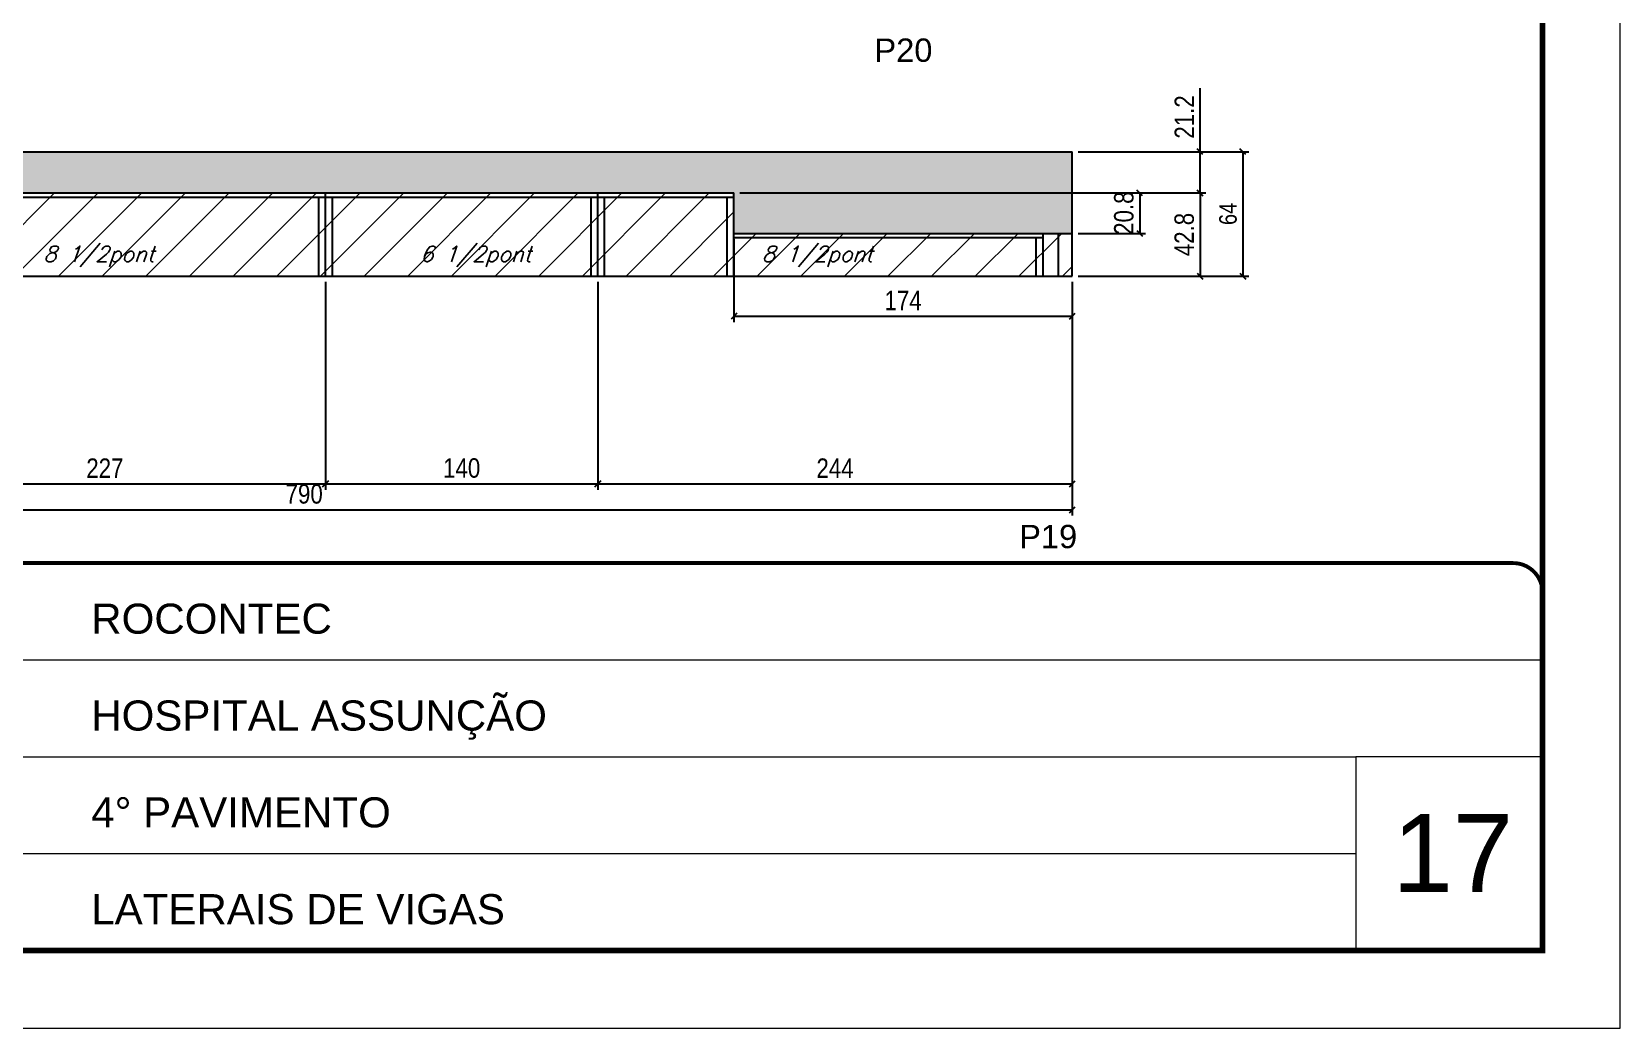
# Model space of a CAD drawing. Extents: x -20960 to -5926, y -2106 to 21915.
# Drawn here: x -11539 to -10722, y 16271 to 16784 of the extents above; entities that cross this region are included whole.
import ezdxf

# ---------------------------------------------------------------- set-up
doc = ezdxf.new("R2010")
doc.units = 0
doc.linetypes.add('CONTINUO', pattern=[0])
doc.linetypes.add('DASHED', pattern=[0.75, 0.5, -0.25])
for name, color, linetype in [('5', 5, 'Continuous'), ('COTA', 241, 'Continuous'), ('Painéis', 200, 'Continuous'), ('SARR_2.2x7', 40, 'Continuous'), ('SARR_3.5x7', 81, 'Continuous'), ('texto', 7, 'Continuous')]:
    doc.layers.add(name, color=color, linetype=linetype)
for name, color, linetype, lineweight in [('CARIMBO', 255, 'Continuous', 9), ('Folhas', 255, 'Continuous', 9), ('Hachura', 251, 'Continuous', 9), ('SARRAFO DE PRESSAO', 251, 'DASHED', 9)]:
    doc.layers.add(name, color=color, linetype=linetype, lineweight=lineweight)
doc.styles.add('ARIAL', font='arial.ttf')
doc.styles.add('COTA TECNICA', font='techl___.ttf', dxfattribs={"height": 10})
doc.styles.add('COTA TECNICA-50', font='techl___.ttf', dxfattribs={"height": 9})
doc.styles.add('Romans', font='romans.shx')
doc.styles.get("Standard").update_dxf_attribs({"font": 'arial.ttf'})
doc.dimstyles.new('COTA PAINEL-50', dxfattribs={"dimtxt": 9, "dimasz": 3, "dimexe": 3, "dimexo": 3, "dimgap": 3, "dimtad": 1, "dimdec": 1, "dimzin": 12, "dimdsep": 46, "dimtxsty": 'COTA TECNICA-50', "dimblk1": 'OBLIQUE', "dimblk2": 'OBLIQUE', "dimsah": 1, "dimcen": 0.9, "dimclrd": 4, "dimclre": 4, "dimclrt": 240, "dimadec": 1, "dimazin": 3, "dimtfac": 1, "dimtdec": 1, "dimtmove": 0, "dimatfit": 3, "dimfxl": 1, "dimtolj": 1, "dimtzin": 12, "dimarcsym": 0})
doc.dimstyles.new('PAINEL', dxfattribs={"dimtxt": 10, "dimasz": 3, "dimexe": 3, "dimexo": 3, "dimgap": 3, "dimtad": 1, "dimdec": 1, "dimzin": 12, "dimdsep": 46, "dimtxsty": 'COTA TECNICA', "dimblk1": 'OBLIQUE', "dimblk2": 'OBLIQUE', "dimsah": 1, "dimcen": 0.9, "dimclrd": 4, "dimclre": 4, "dimclrt": 240, "dimadec": 1, "dimazin": 3, "dimtfac": 1, "dimtdec": 1, "dimtmove": 0, "dimatfit": 3, "dimfxl": 1, "dimtolj": 1, "dimtzin": 12, "dimarcsym": 0})

# ---------------------------------------------------------------- blocks, each defined once
blk = doc.blocks.new('9999999999')
at = {"color": 30, "linetype": 'CONTINUO'}
for p, q in [((98564.56, 34379.64), (99583.98, 34379.64)), ((98564.56, 34329.83), (99487.98, 34329.83)), ((99583.98, 34329.83), (99487.98, 34329.83)), ((99487.98, 34329.83), (99487.98, 34230.21)), ((98564.56, 34280.02), (99487.98, 34280.02))]:
    blk.add_line(p, q, dxfattribs=at)
at = {"color": 30, "linetype": 'CONTINUO', "const_width": 2}
blk.add_lwpolyline([(99583.98, 34230.21), (99583.98, 34414.45, 0.414214), (99568.98, 34429.45), (98228.98, 34429.45, 0.414214), (98213.98, 34414.45), (98213.98, 34245.21, 0.414214), (98228.98, 34230.21), (99583.98, 34230.21)], format="xyb", dxfattribs=at)
at = {"layer": 'Folhas'}
blk.add_lwpolyline([(98138.98, 34190.21), (99623.98, 34190.21), (99623.98, 35240.21), (98138.98, 35240.21)], close=True, dxfattribs=at)
at = {"layer": 'Folhas', "color": 30, "const_width": 3}
blk.add_lwpolyline([(98213.98, 34230.21), (99583.98, 34230.21), (99583.98, 35200.21), (98213.98, 35200.21)], close=True, dxfattribs=at)
at = {"color": 7, "linetype": 'Continuous', "ltscale": 5, "style": 'ARIAL'}
for s, height, p in [('ROCONTEC', 15.483, (98837.68, 34393.13)), ('HOSPITAL ASSUNÇÃO', 15.4829, (98837.68, 34343.32)), ('4° PAVIMENTO', 15.4829, (98837.68, 34293.51)), ('LATERAIS DE VIGAS', 15.4829, (98837.68, 34243.7))]:
    blk.add_text(s, height=height, dxfattribs=at).set_placement(p)
blk = doc.blocks.new('_Oblique')
at = {"color": 0, "linetype": 'ByBlock', "lineweight": -2}
blk.add_line((-0.5, -0.5), (0.5, 0.5), dxfattribs=at)
blk = doc.blocks.new('*D594')
at = {"layer": 'COTA', "color": 4, "lineweight": -2, "ltscale": 25, "transparency": 16777216}
for p, q in [((-11387.79, 16654.95), (-11387.79, 16548.11)), ((-11614.79, 16589.95), (-11614.79, 16548.11)), ((-11614.79, 16551.11), (-11387.79, 16551.11))]:
    blk.add_line(p, q, dxfattribs=at)
at = {"layer": 'Defpoints', "color": 0, "ltscale": 25, "transparency": 16777216}
for p in [(-11387.79, 16657.95), (-11614.79, 16592.95), (-11387.79, 16551.11)]:
    blk.add_point(p, dxfattribs=at)
at = {"layer": 'COTA', "color": 4, "lineweight": -2, "ltscale": 25, "transparency": 16777216, "xscale": 3, "yscale": 3, "zscale": 3, "rotation": 180}
blk.add_blockref('_Oblique', (-11614.79, 16551.11), dxfattribs=at)
at = {"layer": 'COTA', "color": 4, "lineweight": -2, "ltscale": 25, "transparency": 16777216, "xscale": 3, "yscale": 3, "zscale": 3}
blk.add_blockref('_Oblique', (-11387.79, 16551.11), dxfattribs=at)
at = {"layer": 'COTA', "color": 240, "ltscale": 25, "transparency": 16777216, "insert": (-11501.29, 16559.18), "char_height": 10, "attachment_point": 5, "style": 'COTA TECNICA'}
blk.add_mtext('\\A1;227', dxfattribs=at)
blk = doc.blocks.new('*D595')
at = {"layer": 'COTA', "color": 4, "lineweight": -2, "ltscale": 25, "transparency": 16777216}
for p, q in [((-11387.79, 16654.95), (-11387.79, 16548.11)), ((-11247.79, 16654.95), (-11247.79, 16548.11)), ((-11387.79, 16551.11), (-11247.79, 16551.11))]:
    blk.add_line(p, q, dxfattribs=at)
at = {"layer": 'Defpoints', "color": 0, "ltscale": 25, "transparency": 16777216}
for p in [(-11387.79, 16657.95), (-11247.79, 16657.95), (-11247.79, 16551.11)]:
    blk.add_point(p, dxfattribs=at)
at = {"layer": 'COTA', "color": 4, "lineweight": -2, "ltscale": 25, "transparency": 16777216, "xscale": 3, "yscale": 3, "zscale": 3, "rotation": 180}
blk.add_blockref('_Oblique', (-11387.79, 16551.11), dxfattribs=at)
at = {"layer": 'COTA', "color": 4, "lineweight": -2, "ltscale": 25, "transparency": 16777216, "xscale": 3, "yscale": 3, "zscale": 3}
blk.add_blockref('_Oblique', (-11247.79, 16551.11), dxfattribs=at)
at = {"layer": 'COTA', "color": 240, "ltscale": 25, "transparency": 16777216, "insert": (-11317.79, 16559.21), "char_height": 10, "attachment_point": 5, "style": 'COTA TECNICA'}
blk.add_mtext('\\A1;140', dxfattribs=at)
blk = doc.blocks.new('*D596')
at = {"layer": 'COTA', "color": 4, "lineweight": -2, "ltscale": 25, "transparency": 16777216}
for p, q in [((-11247.79, 16654.95), (-11247.79, 16548.11)), ((-11003.79, 16654.95), (-11003.79, 16548.11)), ((-11247.79, 16551.11), (-11003.79, 16551.11))]:
    blk.add_line(p, q, dxfattribs=at)
at = {"layer": 'Defpoints', "color": 0, "ltscale": 25, "transparency": 16777216}
for p in [(-11247.79, 16657.95), (-11003.79, 16657.95), (-11003.79, 16551.11)]:
    blk.add_point(p, dxfattribs=at)
at = {"layer": 'COTA', "color": 4, "lineweight": -2, "ltscale": 25, "transparency": 16777216, "xscale": 3, "yscale": 3, "zscale": 3, "rotation": 180}
blk.add_blockref('_Oblique', (-11247.79, 16551.11), dxfattribs=at)
at = {"layer": 'COTA', "color": 4, "lineweight": -2, "ltscale": 25, "transparency": 16777216, "xscale": 3, "yscale": 3, "zscale": 3}
blk.add_blockref('_Oblique', (-11003.79, 16551.11), dxfattribs=at)
at = {"layer": 'COTA', "color": 240, "ltscale": 25, "transparency": 16777216, "insert": (-11125.79, 16559.18), "char_height": 10, "attachment_point": 5, "style": 'COTA TECNICA'}
blk.add_mtext('\\A1;244', dxfattribs=at)
blk = doc.blocks.new('*D597')
at = {"layer": 'COTA', "color": 4, "lineweight": -2, "ltscale": 25, "transparency": 16777216}
for p, q in [((-11174.79, 16700.75), (-10966.12, 16700.75)), ((-10969.12, 16700.75), (-10969.12, 16679.95)), ((-11000.79, 16679.95), (-10966.12, 16679.95))]:
    blk.add_line(p, q, dxfattribs=at)
at = {"layer": 'Defpoints', "color": 0, "ltscale": 25, "transparency": 16777216}
for p in [(-11177.79, 16700.75), (-11003.79, 16679.95), (-10969.12, 16679.95)]:
    blk.add_point(p, dxfattribs=at)
at = {"layer": 'COTA', "color": 4, "lineweight": -2, "ltscale": 25, "transparency": 16777216, "xscale": 3, "yscale": 3, "zscale": 3}
for p, rotation in [((-10969.12, 16700.75), 90), ((-10969.12, 16679.95), 270)]:
    blk.add_blockref('_Oblique', p, dxfattribs=dict(at, rotation=rotation))
at = {"layer": 'COTA', "color": 240, "ltscale": 25, "transparency": 16777216, "insert": (-10977.24, 16690.35), "char_height": 10, "attachment_point": 5, "rotation": 90, "style": 'COTA TECNICA'}
blk.add_mtext('\\A1;20.8', dxfattribs=at)
blk = doc.blocks.new('*D507')
at = {"layer": 'COTA', "color": 4, "lineweight": -2, "ltscale": 25, "transparency": 16777216}
for p, q in [((-11174.79, 16700.75), (-10935.09, 16700.75)), ((-10938.09, 16700.75), (-10938.09, 16657.95)), ((-11000.79, 16657.95), (-10935.09, 16657.95))]:
    blk.add_line(p, q, dxfattribs=at)
at = {"layer": 'Defpoints', "color": 0, "ltscale": 25, "transparency": 16777216}
for p in [(-11177.79, 16700.75), (-11003.79, 16657.95), (-10938.09, 16657.95)]:
    blk.add_point(p, dxfattribs=at)
at = {"layer": 'COTA', "color": 4, "lineweight": -2, "ltscale": 25, "transparency": 16777216, "xscale": 3, "yscale": 3, "zscale": 3}
for p, rotation in [((-10938.09, 16700.75), 90), ((-10938.09, 16657.95), 270)]:
    blk.add_blockref('_Oblique', p, dxfattribs=dict(at, rotation=rotation))
at = {"layer": 'COTA', "color": 240, "ltscale": 25, "transparency": 16777216, "insert": (-10946.18, 16679.35), "char_height": 10, "attachment_point": 5, "rotation": 90, "style": 'COTA TECNICA'}
blk.add_mtext('\\A1;42.8', dxfattribs=at)
blk = doc.blocks.new('*D598')
at = {"layer": 'COTA', "color": 4, "lineweight": -2, "ltscale": 25, "transparency": 16777216}
for p, q in [((-10938.09, 16721.95), (-10938.09, 16754.68)), ((-11000.79, 16721.95), (-10935.09, 16721.95)), ((-10938.09, 16700.75), (-10938.09, 16721.95)), ((-11174.79, 16700.75), (-10935.09, 16700.75))]:
    blk.add_line(p, q, dxfattribs=at)
at = {"layer": 'Defpoints', "color": 0, "ltscale": 25, "transparency": 16777216}
for p in [(-11003.79, 16721.95), (-10938.09, 16721.95), (-11177.79, 16700.75)]:
    blk.add_point(p, dxfattribs=at)
at = {"layer": 'COTA', "color": 4, "lineweight": -2, "ltscale": 25, "transparency": 16777216, "xscale": 3, "yscale": 3, "zscale": 3}
for p, rotation in [((-10938.09, 16721.95), 90), ((-10938.09, 16700.75), 270)]:
    blk.add_blockref('_Oblique', p, dxfattribs=dict(at, rotation=rotation))
at = {"layer": 'COTA', "color": 240, "ltscale": 25, "transparency": 16777216, "insert": (-10946.15, 16739.82), "char_height": 10, "attachment_point": 5, "rotation": 90, "style": 'COTA TECNICA'}
blk.add_mtext('\\A1;21.2', dxfattribs=at)
blk = doc.blocks.new('*D599')
at = {"layer": 'COTA', "color": 4, "lineweight": -2, "ltscale": 25, "transparency": 16777216}
for p, q in [((-11177.79, 16676.95), (-11177.79, 16634.35)), ((-11003.79, 16654.95), (-11003.79, 16634.35)), ((-11177.79, 16637.35), (-11003.79, 16637.35))]:
    blk.add_line(p, q, dxfattribs=at)
at = {"layer": 'Defpoints', "color": 0, "ltscale": 25, "transparency": 16777216}
for p in [(-11177.79, 16679.95), (-11003.79, 16657.95), (-11003.79, 16637.35)]:
    blk.add_point(p, dxfattribs=at)
at = {"layer": 'COTA', "color": 4, "lineweight": -2, "ltscale": 25, "transparency": 16777216, "xscale": 3, "yscale": 3, "zscale": 3, "rotation": 180}
blk.add_blockref('_Oblique', (-11177.79, 16637.35), dxfattribs=at)
at = {"layer": 'COTA', "color": 4, "lineweight": -2, "ltscale": 25, "transparency": 16777216, "xscale": 3, "yscale": 3, "zscale": 3}
blk.add_blockref('_Oblique', (-11003.79, 16637.35), dxfattribs=at)
at = {"layer": 'COTA', "color": 240, "ltscale": 25, "transparency": 16777216, "insert": (-11090.79, 16645.43), "char_height": 10, "attachment_point": 5, "style": 'COTA TECNICA'}
blk.add_mtext('\\A1;174', dxfattribs=at)
blk = doc.blocks.new('*D508')
at = {"layer": 'COTA', "color": 4, "lineweight": -2, "ltscale": 25, "transparency": 16777216}
for p, q in [((-11003.79, 16654.95), (-11003.79, 16534.75)), ((-11793.79, 16589.95), (-11793.79, 16534.75)), ((-11793.79, 16537.75), (-11003.79, 16537.75))]:
    blk.add_line(p, q, dxfattribs=at)
at = {"layer": 'Defpoints', "color": 0, "ltscale": 25, "transparency": 16777216}
for p in [(-11003.79, 16657.95), (-11793.79, 16592.95), (-11003.79, 16537.75)]:
    blk.add_point(p, dxfattribs=at)
at = {"layer": 'COTA', "color": 4, "lineweight": -2, "ltscale": 25, "transparency": 16777216, "xscale": 3, "yscale": 3, "zscale": 3, "rotation": 180}
blk.add_blockref('_Oblique', (-11793.79, 16537.75), dxfattribs=at)
at = {"layer": 'COTA', "color": 4, "lineweight": -2, "ltscale": 25, "transparency": 16777216, "xscale": 3, "yscale": 3, "zscale": 3}
blk.add_blockref('_Oblique', (-11003.79, 16537.75), dxfattribs=at)
at = {"layer": 'COTA', "color": 240, "ltscale": 25, "transparency": 16777216, "insert": (-11398.79, 16545.88), "char_height": 10, "attachment_point": 5, "style": 'COTA TECNICA'}
blk.add_mtext('\\A1;790', dxfattribs=at)
blk = doc.blocks.new('*D511')
at = {"layer": 'COTA', "color": 4, "lineweight": -2, "transparency": 16777216}
for p, q in [((-11000.79, 16721.95), (-10913.07, 16721.95)), ((-10916.07, 16721.95), (-10916.07, 16657.95)), ((-11000.79, 16657.95), (-10913.07, 16657.95))]:
    blk.add_line(p, q, dxfattribs=at)
at = {"layer": 'Defpoints', "color": 0, "transparency": 16777216}
for p in [(-11003.79, 16721.95), (-11003.79, 16657.95), (-10916.07, 16657.95)]:
    blk.add_point(p, dxfattribs=at)
at = {"layer": 'COTA', "color": 4, "lineweight": -2, "transparency": 16777216, "xscale": 3, "yscale": 3, "zscale": 3}
for p, rotation in [((-10916.07, 16721.95), 90), ((-10916.07, 16657.95), 270)]:
    blk.add_blockref('_Oblique', p, dxfattribs=dict(at, rotation=rotation))
at = {"layer": 'COTA', "color": 240, "transparency": 16777216, "insert": (-10923.66, 16689.95), "char_height": 9, "attachment_point": 5, "rotation": 90, "style": 'COTA TECNICA-50'}
blk.add_mtext('\\A1;64', dxfattribs=at)

msp = doc.modelspace()

# ---------------------------------------------------------------- hatches: boundary and pattern name
at = {"layer": 'COTA', "linetype": 'ByBlock'}
h = msp.add_hatch(dxfattribs=at)
h.set_pattern_fill('AR-CONC', color=256, scale=0.03)
h.set_pattern_definition([(50, (-149372.0033, -6787.6727), (5.46554007, -0.47817257), [0.5715, -6.2865]), (355, (-149372.0033, -6787.6727), (-1.05730264, 5.73170536), [0.4572, -5.02921753]), (100.4514447, (-149371.548, -6787.7126), (4.40823741, 5.25353256), [0.48570026, -5.34270734]), (46.1842, (-149372.003, -6786.149), (8.13237123, -1.26126984), [0.85725, -9.42975]), (96.6355576, (-149371.3256, -6786.254), (7.122124, 7.42278374), [0.7285507, -8.01406824]), (351.184151, (-149372.003, -6786.149), (7.122124, 7.42278374), [0.685799, -7.54379196]), (21, (-149371.2413, -6786.5297), (4.54843174, -3.06795595), [0.5715, -6.2865]), (326, (-149371.2413, -6786.5297), (1.85406085, 5.52563898), [0.4572, -5.0292]), (71.451445, (-149370.862, -6786.7854), (6.40249258, 2.45768307), [0.48570026, -5.34269813]), (37.5, (-149372.0033, -6787.6727), (0.092658098, 2.536651166), [0, -4.96824, 0, -5.1054, 0, -5.04825]), (7.5, (-149372.0033, -6787.6727), (2.004589875, 3.005417245), [0, -2.91084, 0, -4.85394, 0, -1.92405]), (327.5, (-149373.7025, -6787.6727), (4.067717855, -0.17186232), [0, -1.905, 0, -5.9436, 0, -7.8867]), (317.5, (-149374.4645, -6787.6727), (4.44387544, 0.76279473), [0, -2.4765, 0, -3.94716, 0, -5.6007])])
h.paths.add_polyline_path([(-11654.79, 16721.95), (-11654.79, 16650.95), (-11625.79, 16650.95), (-11625.79, 16657.95), (-11625.79, 16700.75), (-11177.79, 16700.75), (-11177.79, 16679.95), (-11003.79, 16679.95), (-11003.79, 16721.95)])
at = {"layer": 'Hachura', "ltscale": 25}
h = msp.add_hatch(dxfattribs=at)
h.set_pattern_fill('ANSI31', color=256, scale=5)
h.set_pattern_definition([(45, (-153772.876, -16255.184), (-11.2253202, 11.2253202), [])])
h.paths.add_polyline_path([(-11003.79, 16679.95), (-11177.79, 16679.95), (-11177.79, 16700.75), (-11625.79, 16700.75), (-11625.79, 16657.95), (-11003.79, 16657.95)])

# ---------------------------------------------------------------- linework, layer by layer
at = {"layer": 'COTA', "linetype": 'ByBlock'}
for p in [(-11654.79, 16721.95), (-11003.79, 16679.95)]:
    msp.add_line(p, (-11003.79, 16721.95), dxfattribs=at)
at = {"layer": 'Painéis', "ltscale": 25}
for p, q in [((-11625.79, 16700.75), (-11177.79, 16700.75)), ((-11387.79, 16657.95), (-11387.79, 16700.75)), ((-11247.79, 16657.95), (-11247.79, 16700.75)), ((-11177.79, 16679.95), (-11177.79, 16700.75)), ((-11177.79, 16679.95), (-11003.79, 16679.95)), ((-11003.79, 16657.95), (-11003.79, 16679.95)), ((-11625.79, 16657.95), (-11003.79, 16657.95))]:
    msp.add_line(p, q, dxfattribs=at)
at = {"layer": 'SARR_2.2x7', "linetype": 'Continuous'}
for p, q in [((-11608.79, 16698.55), (-11387.79, 16698.55)), ((-11387.79, 16698.55), (-11247.79, 16698.55)), ((-11247.79, 16698.55), (-11177.79, 16698.55)), ((-11177.79, 16677.75), (-11018.79, 16677.75)), ((-11010.79, 16657.95), (-11010.79, 16679.95))]:
    msp.add_line(p, q, dxfattribs=at)
at = {"layer": 'SARR_3.5x7'}
for p, q in [((-11391.29, 16657.95), (-11391.29, 16698.55)), ((-11384.29, 16657.95), (-11384.29, 16698.55)), ((-11251.29, 16657.95), (-11251.29, 16698.55)), ((-11244.29, 16657.95), (-11244.29, 16698.55)), ((-11181.29, 16657.95), (-11181.29, 16698.55)), ((-11177.79, 16657.95), (-11177.79, 16698.55)), ((-11022.29, 16657.95), (-11022.29, 16677.75)), ((-11018.79, 16657.95), (-11018.79, 16679.95))]:
    msp.add_line(p, q, dxfattribs=at)

# ---------------------------------------------------------------- block references
at = {"layer": 'SARRAFO DE PRESSAO', "color": 6, "linetype": 'ByBlock'}
msp.add_blockref('9999999999', (-110345.98, -17919.11), dxfattribs=at)

# ---------------------------------------------------------------- texts
at = {"layer": '5', "linetype": 'Continuous'}
for s, p in [('P20', (-11105.53, 16768.18)), ('P19', (-11031.09, 16518.02))]:
    msp.add_text(s, height=12, rotation=359.99996, dxfattribs=at).set_placement(p)
at = {"layer": 'CARIMBO', "style": 'ARIAL'}
msp.add_text('17', height=40, dxfattribs=at).set_placement((-10839.14, 16341.23))
at = {"layer": 'texto', "color": 2, "char_height": 8, "attachment_point": 5, "style": 'Romans'}
for s, insert in [('{\\Q19;\\C256;8 1/2pont}', (-11504.4, 16668.05)), ('{\\Q19;\\C256;6 1/2pont}', (-11310.57, 16668.05)), ('{\\Q19;\\C256;8 1/2pont}', (-11134.94, 16668.05))]:
    msp.add_mtext(s, dxfattribs=dict(at, insert=insert))

# ---------------------------------------------------------------- dimensions: what is measured, and where the dimension line sits
at = {"layer": 'COTA', "ltscale": 25}
for base, p2, picture, middle in [((-10938.09, 16721.95), (-11003.79, 16721.95), '*D598', (-10946.15, 16739.82)), ((-10938.09, 16657.95), (-11003.79, 16657.95), '*D507', (-10946.18, 16679.35))]:
    dim = msp.add_linear_dim(base=base, p1=(-11177.79, 16700.75), p2=p2, angle=90, dimstyle='PAINEL', dxfattribs=at)
    dim.commit()
    dim.dimension.update_dxf_attribs({"geometry": picture, "text_midpoint": middle})
at = {"layer": 'COTA'}
dim = msp.add_linear_dim(base=(-10916.07, 16657.95), p1=(-11003.79, 16721.95), p2=(-11003.79, 16657.95), angle=90, dimstyle='COTA PAINEL-50', dxfattribs=at)
dim.commit()
dim.dimension.update_dxf_attribs({"geometry": '*D511', "text_midpoint": (-10923.66, 16689.95)})
at = {"layer": 'COTA', "ltscale": 25}
dim = msp.add_linear_dim(base=(-10969.12, 16679.95), p1=(-11177.79, 16700.75), p2=(-11003.79, 16679.95), angle=90, dimstyle='PAINEL', dxfattribs=at)
dim.commit()
dim.dimension.update_dxf_attribs({"geometry": '*D597', "text_midpoint": (-10969.12, 16690.35), "dimtype": 160})
for base, p1, p2, picture, middle in [((-11003.79, 16637.35), (-11177.79, 16679.95), (-11003.79, 16657.95), '*D599', (-11090.79, 16645.43)), ((-11003.79, 16537.75), (-11793.79, 16592.95), (-11003.79, 16657.95), '*D508', (-11398.79, 16545.88)), ((-11387.79, 16551.11), (-11614.79, 16592.95), (-11387.79, 16657.95), '*D594', (-11501.29, 16559.18))]:
    dim = msp.add_linear_dim(base=base, p1=p1, p2=p2, dimstyle='PAINEL', dxfattribs=at)
    dim.commit()
    dim.dimension.update_dxf_attribs({"geometry": picture, "text_midpoint": middle})
for base, p1, p2, picture, middle in [((-11247.79, 16551.11), (-11387.79, 16657.95), (-11247.79, 16657.95), '*D595', (-11317.79, 16559.21)), ((-11003.79, 16551.11), (-11247.79, 16657.95), (-11003.79, 16657.95), '*D596', (-11125.79, 16559.18))]:
    dim = msp.add_linear_dim(base=base, p1=p1, p2=p2, dimstyle='PAINEL', override={"dimtmove": 1}, dxfattribs=at)
    dim.commit()
    dim.dimension.update_dxf_attribs({"geometry": picture, "text_midpoint": middle})

doc.saveas('drawing.dxf')
